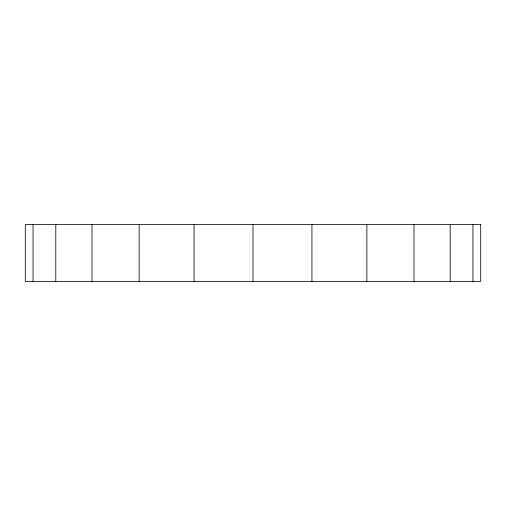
<?xml version="1.0" encoding="UTF-8"?>
<svg xmlns="http://www.w3.org/2000/svg" width="506" height="506" viewBox="0 0 506 506"><rect width="100%" height="100%" fill="white"/><g stroke="black" fill="none" stroke-linecap="round" stroke-linejoin="round"><path stroke-width="0.76" d="M472.939 224.537L472.939 281.462M450.195 224.537L450.195 281.462M414.009 224.537L414.009 281.462M366.85 224.537L366.85 281.462M311.93 224.537L311.93 281.462M253 224.537L253 281.462M194.07 224.537L194.07 281.462M139.15 224.537L139.15 281.462M91.991 224.537L91.991 281.462M55.805 224.537L55.805 281.462M33.061 224.537L33.061 281.462M480.7 224.537L25.3 224.537L25.3 281.462L480.7 281.462L480.7 224.537"/></g></svg>
